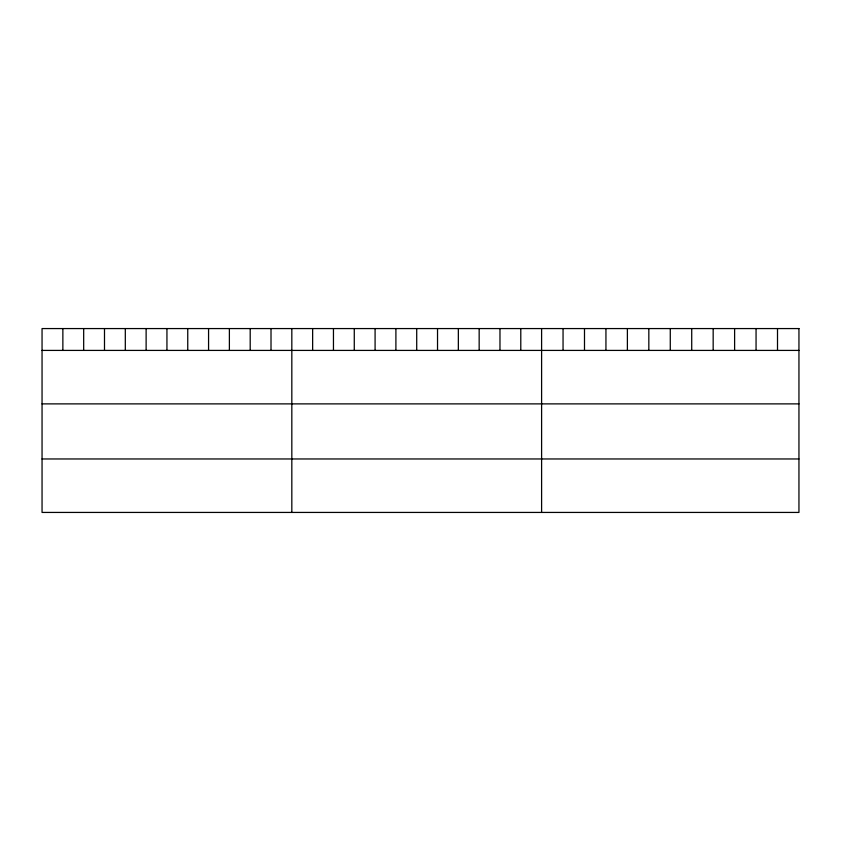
<?xml version="1.0" encoding="UTF-8"?>
<svg xmlns="http://www.w3.org/2000/svg" width="841" height="841" viewBox="0 0 841 841"><rect width="100%" height="100%" fill="white"/><g stroke="black" fill="none" stroke-linecap="round" stroke-linejoin="round"><path stroke-width="1.26" d="M42.05 350.413L798.95 350.413M42.05 403.88L798.95 403.88M42.05 458.965L798.95 458.965M777.505 328.568L777.505 350.413M756.059 328.568L756.059 350.413M734.613 328.568L734.613 350.413M713.168 328.568L713.168 350.413M691.722 328.568L691.722 350.413M670.277 328.568L670.277 350.413M648.832 328.568L648.832 350.413M627.386 328.568L627.386 350.413M605.941 328.568L605.941 350.413M584.495 328.568L584.495 350.413M563.05 328.568L563.05 350.413M541.604 328.568L541.604 512.432M520.789 328.568L520.789 350.413M499.975 328.568L499.975 350.413M479.16 328.568L479.16 350.413M458.345 328.568L458.345 350.413M437.53 328.568L437.53 350.413M416.715 328.568L416.715 350.413M395.901 328.568L395.901 350.413M375.086 328.568L375.086 350.413M354.271 328.568L354.271 350.413M333.457 328.568L333.457 350.413M312.642 328.568L312.642 350.413M291.827 328.568L291.827 512.432M271.012 328.568L271.012 350.413M250.197 328.568L250.197 350.413M229.383 328.568L229.383 350.413M208.568 328.568L208.568 350.413M187.753 328.568L187.753 350.413M166.939 328.568L166.939 350.413M146.124 328.568L146.124 350.413M125.309 328.568L125.309 350.413M104.494 328.568L104.494 350.413M83.679 328.568L83.679 350.413M62.865 328.568L62.865 350.413M798.95 328.568L42.05 328.568L42.05 512.432L798.95 512.432L798.95 328.568"/></g></svg>
